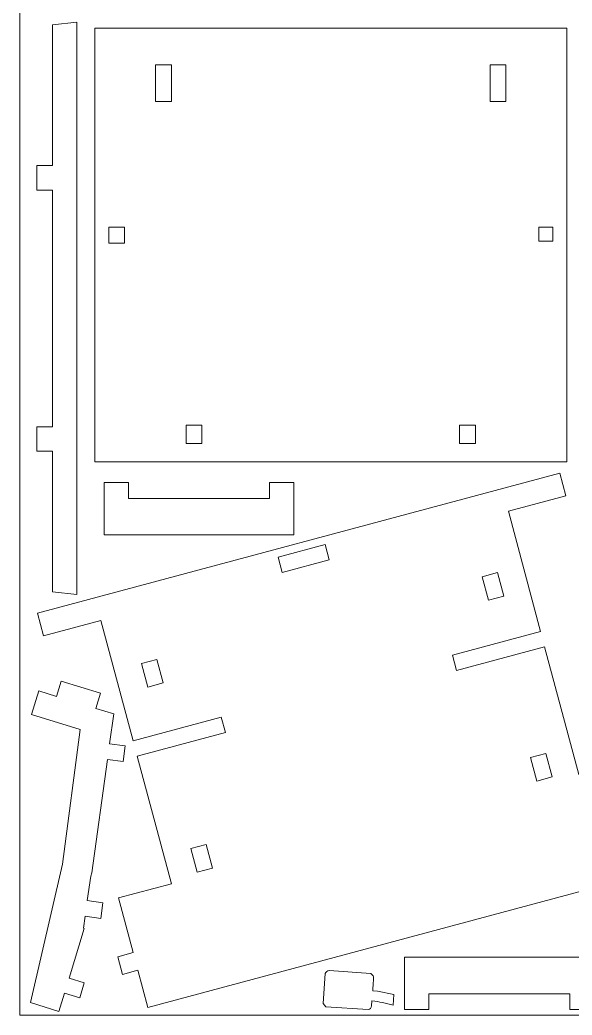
# Model space of a CAD drawing. Header units: centimetres. Extents: x -107 to 69, y -18 to 12.
# Drawn here: x -76.34 to -65.86, y -17.43 to 1.44 of the extents above; entities that cross this region are included whole.
import ezdxf

# ---------------------------------------------------------------- set-up
doc = ezdxf.new("R2010")
doc.units = ezdxf.units.CM
doc.header["$MEASUREMENT"] = 0
doc.layers.add('Camada 1', color=7, linetype='Continuous')

msp = doc.modelspace()

# ---------------------------------------------------------------- linework, layer by layer
at = {"layer": 'Camada 1', "color": 1, "lineweight": 0}
msp.add_lwpolyline([(-76.34275, -17.42933), (-55.34275, -17.42933), (-55.34275, 12.27067), (-76.34275, 12.27067), (-76.34275, -17.42933)], close=True, dxfattribs=at)
at = {"layer": 'Camada 1', "color": 250, "lineweight": 9}
for points, knots in [([(-75.72355, 1.34731), (-75.72355, 1.34731), (-75.26183, 1.39349), (-75.26183, 1.39349), (-75.26183, 1.39349), (-75.26183, 1.39349), (-75.26183, -9.45216), (-75.26183, -9.45216), (-75.26183, -9.45216), (-75.26183, -9.45216), (-75.72355, -9.40445), (-75.72355, -9.40445), (-75.72355, -9.40445), (-75.72355, -9.40445), (-75.72355, -6.73799), (-75.72355, -6.73799), (-75.72355, -6.73799), (-75.72355, -6.73799), (-76.02367, -6.73799), (-76.02367, -6.73799), (-76.02367, -6.73799), (-76.02367, -6.73799), (-76.02367, -6.27627), (-76.02367, -6.27627), (-76.02367, -6.27627), (-76.02367, -6.27627), (-75.72355, -6.27627), (-75.72355, -6.27627), (-75.72355, -6.27627), (-75.72355, -6.27627), (-75.72355, -1.78605), (-75.72355, -1.78605), (-75.72355, -1.78605), (-75.72355, -1.78605), (-76.02367, -1.78605), (-76.02367, -1.78605), (-76.02367, -1.78605), (-76.02367, -1.78605), (-76.02367, -1.32432), (-76.02367, -1.32432), (-76.02367, -1.32432), (-76.02367, -1.32432), (-75.72355, -1.32432), (-75.72355, -1.32432), (-75.72355, -1.32432), (-75.72355, -1.32432), (-75.72355, 1.34731), (-75.72355, 1.34731)], [0, 0, 0, 0, 0.07692308, 0.07692308, 0.07692308, 0.07692308, 0.15384615, 0.15384615, 0.15384615, 0.15384615, 0.23076923, 0.23076923, 0.23076923, 0.23076923, 0.30769231, 0.30769231, 0.30769231, 0.30769231, 0.38461538, 0.38461538, 0.38461538, 0.38461538, 0.46153846, 0.46153846, 0.46153846, 0.46153846, 0.53846154, 0.53846154, 0.53846154, 0.53846154, 0.61538462, 0.61538462, 0.61538462, 0.61538462, 0.69230769, 0.69230769, 0.69230769, 0.69230769, 0.76923077, 0.76923077, 0.76923077, 0.76923077, 0.84615385, 0.84615385, 0.84615385, 0.84615385, 1, 1, 1, 1]), ([(-74.92071, 1.28022), (-74.92071, 1.28022), (-65.96479, 1.28022), (-65.96479, 1.28022), (-65.96479, 1.28022), (-65.96479, 1.28022), (-65.96479, -6.93888), (-65.96479, -6.93888), (-65.96479, -6.93888), (-65.96479, -6.93888), (-74.92071, -6.93888), (-74.92071, -6.93888), (-74.92071, -6.93888), (-74.92071, -6.93888), (-74.92071, 1.28022), (-74.92071, 1.28022)], [0, 0, 0, 0, 0.2, 0.2, 0.2, 0.2, 0.4, 0.4, 0.4, 0.4, 0.6, 0.6, 0.6, 0.6, 1, 1, 1, 1]), ([(-73.46638, -0.10487), (-73.46638, -0.10487), (-73.76645, -0.10487), (-73.76645, -0.10487), (-73.76645, -0.10487), (-73.76645, -0.10487), (-73.76645, 0.58769), (-73.76645, 0.58769), (-73.76645, 0.58769), (-73.76645, 0.58769), (-73.46638, 0.58769), (-73.46638, 0.58769), (-73.46638, 0.58769), (-73.46638, 0.58769), (-73.46638, -0.10487), (-73.46638, -0.10487)], [0, 0, 0, 0, 0.2, 0.2, 0.2, 0.2, 0.4, 0.4, 0.4, 0.4, 0.6, 0.6, 0.6, 0.6, 1, 1, 1, 1]), ([(-67.41916, 0.58769), (-67.41916, 0.58769), (-67.41916, -0.10487), (-67.41916, -0.10487), (-67.41916, -0.10487), (-67.41916, -0.10487), (-67.11902, -0.10487), (-67.11902, -0.10487), (-67.11902, -0.10487), (-67.11902, -0.10487), (-67.11902, 0.58769), (-67.11902, 0.58769), (-67.11902, 0.58769), (-67.11902, 0.58769), (-67.41916, 0.58769), (-67.41916, 0.58769)], [0, 0, 0, 0, 0.2, 0.2, 0.2, 0.2, 0.4, 0.4, 0.4, 0.4, 0.6, 0.6, 0.6, 0.6, 1, 1, 1, 1]), ([(-74.65517, -2.79261), (-74.65517, -2.79261), (-74.65517, -2.49266), (-74.65517, -2.49266), (-74.65517, -2.49266), (-74.65517, -2.49266), (-74.35507, -2.49266), (-74.35507, -2.49266), (-74.35507, -2.49266), (-74.35507, -2.49266), (-74.35507, -2.79261), (-74.35507, -2.79261), (-74.35507, -2.79261), (-74.35507, -2.79261), (-74.65517, -2.79261), (-74.65517, -2.79261)], [0, 0, 0, 0, 0.2, 0.2, 0.2, 0.2, 0.4, 0.4, 0.4, 0.4, 0.6, 0.6, 0.6, 0.6, 1, 1, 1, 1]), ([(-66.23026, -2.75814), (-66.23026, -2.75814), (-66.49573, -2.75814), (-66.49573, -2.75814), (-66.49573, -2.75814), (-66.49573, -2.75814), (-66.49573, -2.49266), (-66.49573, -2.49266), (-66.49573, -2.49266), (-66.49573, -2.49266), (-66.23026, -2.49266), (-66.23026, -2.49266), (-66.23026, -2.49266), (-66.23026, -2.49266), (-66.23026, -2.75814), (-66.23026, -2.75814)], [0, 0, 0, 0, 0.2, 0.2, 0.2, 0.2, 0.4, 0.4, 0.4, 0.4, 0.6, 0.6, 0.6, 0.6, 1, 1, 1, 1]), ([(-72.88923, -6.24633), (-72.88923, -6.24633), (-72.88923, -6.59262), (-72.88923, -6.59262), (-72.88923, -6.59262), (-72.88923, -6.59262), (-73.18934, -6.59262), (-73.18934, -6.59262), (-73.18934, -6.59262), (-73.18934, -6.59262), (-73.18934, -6.24633), (-73.18934, -6.24633), (-73.18934, -6.24633), (-73.18934, -6.24633), (-72.88923, -6.24633), (-72.88923, -6.24633)], [0, 0, 0, 0, 0.2, 0.2, 0.2, 0.2, 0.4, 0.4, 0.4, 0.4, 0.6, 0.6, 0.6, 0.6, 1, 1, 1, 1]), ([(-67.69617, -6.24633), (-67.69617, -6.24633), (-67.99628, -6.24633), (-67.99628, -6.24633), (-67.99628, -6.24633), (-67.99628, -6.24633), (-67.99628, -6.59262), (-67.99628, -6.59262), (-67.99628, -6.59262), (-67.99628, -6.59262), (-67.69617, -6.59262), (-67.69617, -6.59262), (-67.69617, -6.59262), (-67.69617, -6.59262), (-67.69617, -6.24633), (-67.69617, -6.24633)], [0, 0, 0, 0, 0.2, 0.2, 0.2, 0.2, 0.4, 0.4, 0.4, 0.4, 0.6, 0.6, 0.6, 0.6, 1, 1, 1, 1]), ([(-64.73132, -12.5969), (-64.73132, -12.5969), (-65.73474, -12.86576), (-65.73474, -12.86576), (-65.73474, -12.86576), (-65.73474, -12.86576), (-66.38309, -10.4461), (-66.38309, -10.4461), (-66.38309, -10.4461), (-66.38309, -10.4461), (-68.05549, -10.89425), (-68.05549, -10.89425), (-68.05549, -10.89425), (-68.05549, -10.89425), (-68.13354, -10.60294), (-68.13354, -10.60294), (-68.13354, -10.60294), (-68.13354, -10.60294), (-66.46119, -10.15484), (-66.46119, -10.15484), (-66.46119, -10.15484), (-66.46119, -10.15484), (-67.0721, -7.87464), (-67.0721, -7.87464), (-67.0721, -7.87464), (-67.0721, -7.87464), (-65.98202, -7.58259), (-65.98202, -7.58259), (-65.98202, -7.58259), (-65.98202, -7.58259), (-66.09678, -7.15431), (-66.09678, -7.15431), (-66.09678, -7.15431), (-66.09678, -7.15431), (-76.0093, -9.81037), (-76.0093, -9.81037), (-76.0093, -9.81037), (-76.0093, -9.81037), (-75.89455, -10.23861), (-75.89455, -10.23861), (-75.89455, -10.23861), (-75.89455, -10.23861), (-74.80415, -9.94644), (-74.80415, -9.94644), (-74.80415, -9.94644), (-74.80415, -9.94644), (-74.19312, -12.22685), (-74.19312, -12.22685), (-74.19312, -12.22685), (-74.19312, -12.22685), (-72.52076, -11.77874), (-72.52076, -11.77874), (-72.52076, -11.77874), (-72.52076, -11.77874), (-72.4427, -12.07009), (-72.4427, -12.07009), (-72.4427, -12.07009), (-72.4427, -12.07009), (-74.11505, -12.51819), (-74.11505, -12.51819), (-74.11505, -12.51819), (-74.11505, -12.51819), (-73.46678, -14.93756), (-73.46678, -14.93756), (-73.46678, -14.93756), (-73.46678, -14.93756), (-74.4702, -15.20642), (-74.4702, -15.20642), (-74.4702, -15.20642), (-74.4702, -15.20642), (-74.19183, -16.24531), (-74.19183, -16.24531), (-74.19183, -16.24531), (-74.19183, -16.24531), (-74.48172, -16.32299), (-74.48172, -16.32299), (-74.48172, -16.32299), (-74.48172, -16.32299), (-74.3921, -16.65745), (-74.3921, -16.65745), (-74.3921, -16.65745), (-74.3921, -16.65745), (-74.10222, -16.57977), (-74.10222, -16.57977), (-74.10222, -16.57977), (-74.10222, -16.57977), (-73.91347, -17.28418), (-73.91347, -17.28418), (-73.91347, -17.28418), (-73.91347, -17.28418), (-64.17475, -14.67469), (-64.17475, -14.67469), (-64.17475, -14.67469), (-64.17475, -14.67469), (-64.36343, -13.97028), (-64.36343, -13.97028), (-64.36343, -13.97028), (-64.36343, -13.97028), (-64.06207, -13.88955), (-64.06207, -13.88955), (-64.06207, -13.88955), (-64.06207, -13.88955), (-64.15166, -13.55506), (-64.15166, -13.55506), (-64.15166, -13.55506), (-64.15166, -13.55506), (-64.45305, -13.63581), (-64.45305, -13.63581), (-64.45305, -13.63581), (-64.45305, -13.63581), (-64.73132, -12.5969), (-64.73132, -12.5969)], [0, 0, 0, 0, 0.03448276, 0.03448276, 0.03448276, 0.03448276, 0.06896552, 0.06896552, 0.06896552, 0.06896552, 0.10344828, 0.10344828, 0.10344828, 0.10344828, 0.13793103, 0.13793103, 0.13793103, 0.13793103, 0.17241379, 0.17241379, 0.17241379, 0.17241379, 0.20689655, 0.20689655, 0.20689655, 0.20689655, 0.24137931, 0.24137931, 0.24137931, 0.24137931, 0.27586207, 0.27586207, 0.27586207, 0.27586207, 0.31034483, 0.31034483, 0.31034483, 0.31034483, 0.34482759, 0.34482759, 0.34482759, 0.34482759, 0.37931034, 0.37931034, 0.37931034, 0.37931034, 0.4137931, 0.4137931, 0.4137931, 0.4137931, 0.44827586, 0.44827586, 0.44827586, 0.44827586, 0.48275862, 0.48275862, 0.48275862, 0.48275862, 0.51724138, 0.51724138, 0.51724138, 0.51724138, 0.55172414, 0.55172414, 0.55172414, 0.55172414, 0.5862069, 0.5862069, 0.5862069, 0.5862069, 0.62068966, 0.62068966, 0.62068966, 0.62068966, 0.65517241, 0.65517241, 0.65517241, 0.65517241, 0.68965517, 0.68965517, 0.68965517, 0.68965517, 0.72413793, 0.72413793, 0.72413793, 0.72413793, 0.75862069, 0.75862069, 0.75862069, 0.75862069, 0.79310345, 0.79310345, 0.79310345, 0.79310345, 0.82758621, 0.82758621, 0.82758621, 0.82758621, 0.86206897, 0.86206897, 0.86206897, 0.86206897, 0.89655172, 0.89655172, 0.89655172, 0.89655172, 0.93103448, 0.93103448, 0.93103448, 0.93103448, 1, 1, 1, 1]), ([(-74.28167, -7.33301), (-74.28167, -7.33301), (-74.28167, -7.63312), (-74.28167, -7.63312), (-74.28167, -7.63312), (-74.28167, -7.63312), (-71.60383, -7.63312), (-71.60383, -7.63312), (-71.60383, -7.63312), (-71.60383, -7.63312), (-71.60383, -7.33301), (-71.60383, -7.33301), (-71.60383, -7.33301), (-71.60383, -7.33301), (-71.14213, -7.33301), (-71.14213, -7.33301), (-71.14213, -7.33301), (-71.14213, -7.33301), (-71.14213, -8.32565), (-71.14213, -8.32565), (-71.14213, -8.32565), (-71.14213, -8.32565), (-74.74337, -8.32565), (-74.74337, -8.32565), (-74.74337, -8.32565), (-74.74337, -8.32565), (-74.74337, -7.33301), (-74.74337, -7.33301), (-74.74337, -7.33301), (-74.74337, -7.33301), (-74.28167, -7.33301), (-74.28167, -7.33301)], [0, 0, 0, 0, 0.11111111, 0.11111111, 0.11111111, 0.11111111, 0.22222222, 0.22222222, 0.22222222, 0.22222222, 0.33333333, 0.33333333, 0.33333333, 0.33333333, 0.44444444, 0.44444444, 0.44444444, 0.44444444, 0.55555556, 0.55555556, 0.55555556, 0.55555556, 0.66666667, 0.66666667, 0.66666667, 0.66666667, 0.77777778, 0.77777778, 0.77777778, 0.77777778, 1, 1, 1, 1]), ([(-71.43941, -8.74692), (-71.43941, -8.74692), (-71.36174, -9.03681), (-71.36174, -9.03681), (-71.36174, -9.03681), (-71.36174, -9.03681), (-70.46984, -8.79782), (-70.46984, -8.79782), (-70.46984, -8.79782), (-70.46984, -8.79782), (-70.54751, -8.50794), (-70.54751, -8.50794), (-70.54751, -8.50794), (-70.54751, -8.50794), (-71.43941, -8.74692), (-71.43941, -8.74692)], [0, 0, 0, 0, 0.2, 0.2, 0.2, 0.2, 0.4, 0.4, 0.4, 0.4, 0.6, 0.6, 0.6, 0.6, 1, 1, 1, 1]), ([(-67.1586, -9.48659), (-67.1586, -9.48659), (-67.44844, -9.56425), (-67.44844, -9.56425), (-67.44844, -9.56425), (-67.44844, -9.56425), (-67.56793, -9.11832), (-67.56793, -9.11832), (-67.56793, -9.11832), (-67.56793, -9.11832), (-67.27808, -9.04065), (-67.27808, -9.04065), (-67.27808, -9.04065), (-67.27808, -9.04065), (-67.1586, -9.48659), (-67.1586, -9.48659)], [0, 0, 0, 0, 0.2, 0.2, 0.2, 0.2, 0.4, 0.4, 0.4, 0.4, 0.6, 0.6, 0.6, 0.6, 1, 1, 1, 1]), ([(-73.91628, -11.20978), (-73.91628, -11.20978), (-73.6264, -11.13211), (-73.6264, -11.13211), (-73.6264, -11.13211), (-73.6264, -11.13211), (-73.74589, -10.68614), (-73.74589, -10.68614), (-73.74589, -10.68614), (-73.74589, -10.68614), (-74.03578, -10.76381), (-74.03578, -10.76381), (-74.03578, -10.76381), (-74.03578, -10.76381), (-73.91628, -11.20978), (-73.91628, -11.20978)], [0, 0, 0, 0, 0.2, 0.2, 0.2, 0.2, 0.4, 0.4, 0.4, 0.4, 0.6, 0.6, 0.6, 0.6, 1, 1, 1, 1]), ([(-75.49619, -17.01402), (-75.49619, -17.01402), (-75.6028, -17.35806), (-75.6028, -17.35806), (-75.6028, -17.35806), (-75.6028, -17.35806), (-76.14203, -17.1932), (-76.14203, -17.1932), (-76.14203, -17.1932), (-76.14203, -17.1932), (-75.53079, -14.56556), (-75.53079, -14.56556), (-75.53079, -14.56556), (-75.53079, -14.56556), (-75.19754, -12.01267), (-75.19754, -12.01267), (-75.19754, -12.01267), (-75.19754, -12.01267), (-76.12228, -11.72995), (-76.12228, -11.72995), (-76.12228, -11.72995), (-76.12228, -11.72995), (-75.98595, -11.28404), (-75.98595, -11.28404), (-75.98595, -11.28404), (-75.98595, -11.28404), (-75.64727, -11.38759), (-75.64727, -11.38759), (-75.64727, -11.38759), (-75.64727, -11.38759), (-75.55953, -11.10059), (-75.55953, -11.10059), (-75.55953, -11.10059), (-75.55953, -11.10059), (-74.81354, -11.32866), (-74.81354, -11.32866), (-74.81354, -11.32866), (-74.81354, -11.32866), (-74.90128, -11.61565), (-74.90128, -11.61565), (-74.90128, -11.61565), (-74.90128, -11.61565), (-74.56257, -11.71921), (-74.56257, -11.71921), (-74.56257, -11.71921), (-74.56257, -11.71921), (-74.64075, -12.28537), (-74.64075, -12.28537), (-74.64075, -12.28537), (-74.64075, -12.28537), (-74.34348, -12.32643), (-74.34348, -12.32643), (-74.34348, -12.32643), (-74.34348, -12.32643), (-74.38452, -12.62373), (-74.38452, -12.62373), (-74.38452, -12.62373), (-74.38452, -12.62373), (-74.68181, -12.58267), (-74.68181, -12.58267), (-74.68181, -12.58267), (-74.68181, -12.58267), (-74.97888, -14.73429), (-74.97888, -14.73429), (-74.97888, -14.73429), (-74.97888, -14.73429), (-74.99724, -14.79433), (-74.99724, -14.79433), (-74.99724, -14.79433), (-74.99724, -14.79433), (-75.06308, -15.25692), (-75.06308, -15.25692), (-75.06308, -15.25692), (-75.06308, -15.25692), (-74.76598, -15.29922), (-74.76598, -15.29922), (-74.76598, -15.29922), (-74.76598, -15.29922), (-74.80826, -15.59633), (-74.80826, -15.59633), (-74.80826, -15.59633), (-74.80826, -15.59633), (-75.10538, -15.55403), (-75.10538, -15.55403), (-75.10538, -15.55403), (-75.10538, -15.55403), (-75.13787, -15.78255), (-75.13787, -15.78255), (-75.13787, -15.78255), (-75.13787, -15.78255), (-75.12125, -15.78763), (-75.12125, -15.78763), (-75.12125, -15.78763), (-75.12125, -15.78763), (-75.40845, -16.72703), (-75.40845, -16.72703), (-75.40845, -16.72703), (-75.40845, -16.72703), (-75.12002, -16.8152), (-75.12002, -16.8152), (-75.12002, -16.8152), (-75.12002, -16.8152), (-75.20776, -17.10219), (-75.20776, -17.10219), (-75.20776, -17.10219), (-75.20776, -17.10219), (-75.49619, -17.01402), (-75.49619, -17.01402)], [0, 0, 0, 0, 0.03571429, 0.03571429, 0.03571429, 0.03571429, 0.07142857, 0.07142857, 0.07142857, 0.07142857, 0.10714286, 0.10714286, 0.10714286, 0.10714286, 0.14285714, 0.14285714, 0.14285714, 0.14285714, 0.17857143, 0.17857143, 0.17857143, 0.17857143, 0.21428571, 0.21428571, 0.21428571, 0.21428571, 0.25, 0.25, 0.25, 0.25, 0.28571429, 0.28571429, 0.28571429, 0.28571429, 0.32142857, 0.32142857, 0.32142857, 0.32142857, 0.35714286, 0.35714286, 0.35714286, 0.35714286, 0.39285714, 0.39285714, 0.39285714, 0.39285714, 0.42857143, 0.42857143, 0.42857143, 0.42857143, 0.46428571, 0.46428571, 0.46428571, 0.46428571, 0.5, 0.5, 0.5, 0.5, 0.53571429, 0.53571429, 0.53571429, 0.53571429, 0.57142857, 0.57142857, 0.57142857, 0.57142857, 0.60714286, 0.60714286, 0.60714286, 0.60714286, 0.64285714, 0.64285714, 0.64285714, 0.64285714, 0.67857143, 0.67857143, 0.67857143, 0.67857143, 0.71428571, 0.71428571, 0.71428571, 0.71428571, 0.75, 0.75, 0.75, 0.75, 0.78571429, 0.78571429, 0.78571429, 0.78571429, 0.82142857, 0.82142857, 0.82142857, 0.82142857, 0.85714286, 0.85714286, 0.85714286, 0.85714286, 0.89285714, 0.89285714, 0.89285714, 0.89285714, 0.92857143, 0.92857143, 0.92857143, 0.92857143, 1, 1, 1, 1]), ([(-66.53014, -12.99154), (-66.53014, -12.99154), (-66.24026, -12.91387), (-66.24026, -12.91387), (-66.24026, -12.91387), (-66.24026, -12.91387), (-66.35976, -12.4679), (-66.35976, -12.4679), (-66.35976, -12.4679), (-66.35976, -12.4679), (-66.64964, -12.54558), (-66.64964, -12.54558), (-66.64964, -12.54558), (-66.64964, -12.54558), (-66.53014, -12.99154), (-66.53014, -12.99154)], [0, 0, 0, 0, 0.2, 0.2, 0.2, 0.2, 0.4, 0.4, 0.4, 0.4, 0.6, 0.6, 0.6, 0.6, 1, 1, 1, 1]), ([(-72.97606, -14.71872), (-72.97606, -14.71872), (-72.68621, -14.64106), (-72.68621, -14.64106), (-72.68621, -14.64106), (-72.68621, -14.64106), (-72.80571, -14.19509), (-72.80571, -14.19509), (-72.80571, -14.19509), (-72.80571, -14.19509), (-73.09556, -14.27275), (-73.09556, -14.27275), (-73.09556, -14.27275), (-73.09556, -14.27275), (-72.97606, -14.71872), (-72.97606, -14.71872)], [0, 0, 0, 0, 0.2, 0.2, 0.2, 0.2, 0.4, 0.4, 0.4, 0.4, 0.6, 0.6, 0.6, 0.6, 1, 1, 1, 1]), ([(-65.90383, -17.32565), (-65.90383, -17.32565), (-65.44213, -17.32565), (-65.44213, -17.32565), (-65.44213, -17.32565), (-65.44213, -17.32565), (-65.44213, -16.33301), (-65.44213, -16.33301), (-65.44213, -16.33301), (-65.44213, -16.33301), (-69.04337, -16.33301), (-69.04337, -16.33301), (-69.04337, -16.33301), (-69.04337, -16.33301), (-69.04337, -17.32565), (-69.04337, -17.32565), (-69.04337, -17.32565), (-69.04337, -17.32565), (-68.58167, -17.32565), (-68.58167, -17.32565), (-68.58167, -17.32565), (-68.58167, -17.32565), (-68.58167, -17.02554), (-68.58167, -17.02554), (-68.58167, -17.02554), (-68.58167, -17.02554), (-65.90383, -17.02554), (-65.90383, -17.02554), (-65.90383, -17.02554), (-65.90383, -17.02554), (-65.90383, -17.32565), (-65.90383, -17.32565)], [0, 0, 0, 0, 0.11111111, 0.11111111, 0.11111111, 0.11111111, 0.22222222, 0.22222222, 0.22222222, 0.22222222, 0.33333333, 0.33333333, 0.33333333, 0.33333333, 0.44444444, 0.44444444, 0.44444444, 0.44444444, 0.55555556, 0.55555556, 0.55555556, 0.55555556, 0.66666667, 0.66666667, 0.66666667, 0.66666667, 0.77777778, 0.77777778, 0.77777778, 0.77777778, 1, 1, 1, 1]), ([(-69.6664, -17.25258), (-69.6664, -17.25258), (-69.65997, -17.16047), (-69.65997, -17.16047), (-69.65997, -17.16047), (-69.52114, -17.1745), (-69.39548, -17.20821), (-69.25824, -17.2399), (-69.25824, -17.2399), (-69.25824, -17.2399), (-69.24433, -17.04118), (-69.24433, -17.04118), (-69.24433, -17.04118), (-69.24433, -17.04118), (-69.55602, -16.97285), (-69.55602, -16.97285), (-69.55602, -16.97285), (-69.55602, -16.97285), (-69.64641, -16.96651), (-69.64641, -16.96651), (-69.64641, -16.96651), (-69.6439, -16.93639), (-69.62117, -16.70937), (-69.63736, -16.68186), (-69.63736, -16.68186), (-69.63736, -16.68186), (-69.68368, -16.64089), (-69.68368, -16.64089), (-69.68368, -16.64089), (-69.68368, -16.64089), (-70.47483, -16.58351), (-70.47483, -16.58351), (-70.47483, -16.58351), (-70.49849, -16.586), (-70.5398, -16.61385), (-70.5463, -16.63782), (-70.5463, -16.63782), (-70.5463, -16.63782), (-70.58566, -17.21093), (-70.58566, -17.21093), (-70.58566, -17.21093), (-70.58566, -17.21093), (-70.53324, -17.2702), (-70.53324, -17.2702), (-70.53324, -17.2702), (-70.53324, -17.2702), (-69.73161, -17.32626), (-69.73161, -17.32626), (-69.73161, -17.32626), (-69.69841, -17.3231), (-69.67402, -17.2878), (-69.6664, -17.25258)], [0, 0, 0, 0, 0.07142857, 0.07142857, 0.07142857, 0.07142857, 0.14285714, 0.14285714, 0.14285714, 0.14285714, 0.21428571, 0.21428571, 0.21428571, 0.21428571, 0.28571429, 0.28571429, 0.28571429, 0.28571429, 0.35714286, 0.35714286, 0.35714286, 0.35714286, 0.42857143, 0.42857143, 0.42857143, 0.42857143, 0.5, 0.5, 0.5, 0.5, 0.57142857, 0.57142857, 0.57142857, 0.57142857, 0.64285714, 0.64285714, 0.64285714, 0.64285714, 0.71428571, 0.71428571, 0.71428571, 0.71428571, 0.78571429, 0.78571429, 0.78571429, 0.78571429, 0.85714286, 0.85714286, 0.85714286, 0.85714286, 1, 1, 1, 1])]:
    msp.add_open_spline(points, degree=3, knots=knots, dxfattribs=at)

doc.saveas('drawing.dxf')
